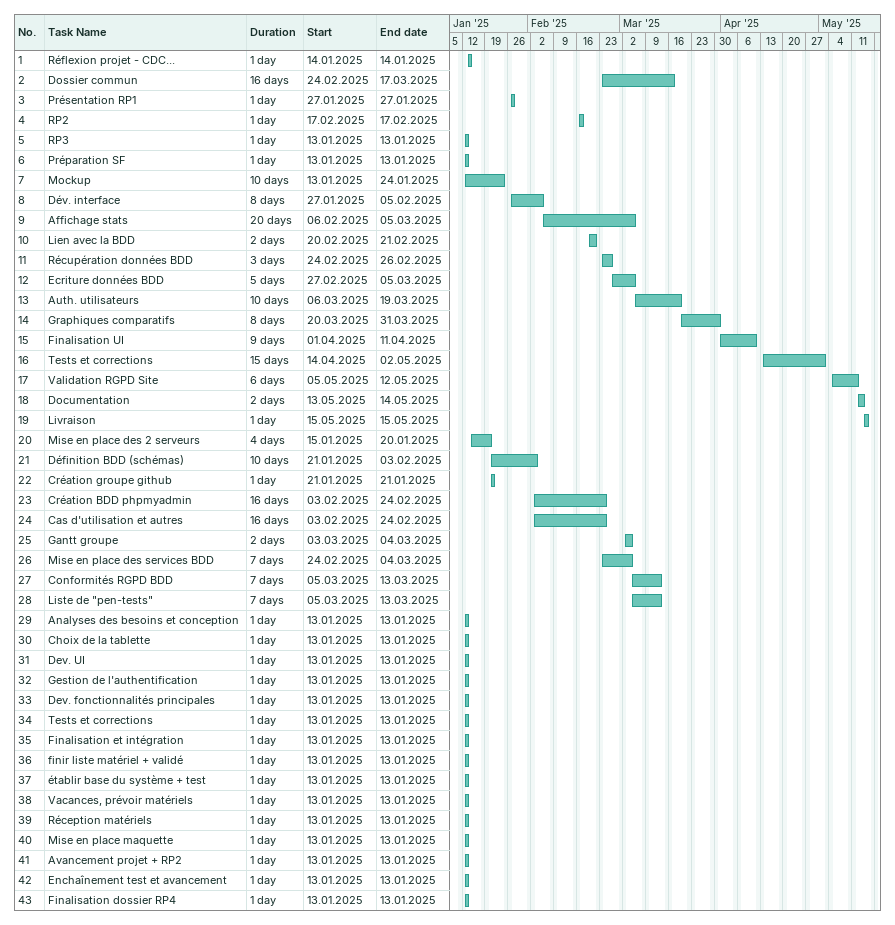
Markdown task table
| ID | Task | Duration | Start | Finish |
|---|---|---|---|---|
| 1 | Réflexion projet - CDC... | 1d | 2025-01-14 | 2025-01-14 |
| 2 | Dossier commun | 16d | 2025-02-24 | 2025-03-17 |
| 3 | Présentation RP1 | 1d | 2025-01-27 | 2025-01-27 |
| 4 | RP2 | 1d | 2025-02-17 | 2025-02-17 |
| 5 | RP3 | 1d | 2025-01-13 | 2025-01-13 |
| 6 | Préparation SF | 1d | 2025-01-13 | 2025-01-13 |
| 7 | Mockup | 10d | 2025-01-13 | 2025-01-24 |
| 8 | Dév. interface | 8d | 2025-01-27 | 2025-02-05 |
| 9 | Affichage stats | 20d | 2025-02-06 | 2025-03-05 |
| 10 | Lien avec la BDD | 2d | 2025-02-20 | 2025-02-21 |
| 11 | Récupération données BDD | 3d | 2025-02-24 | 2025-02-26 |
| 12 | Ecriture données BDD | 5d | 2025-02-27 | 2025-03-05 |
| 13 | Auth. utilisateurs | 10d | 2025-03-06 | 2025-03-19 |
| 14 | Graphiques comparatifs | 8d | 2025-03-20 | 2025-03-31 |
| 15 | Finalisation UI | 9d | 2025-04-01 | 2025-04-11 |
| 16 | Tests et corrections | 15d | 2025-04-14 | 2025-05-02 |
| 17 | Validation RGPD Site | 6d | 2025-05-05 | 2025-05-12 |
| 18 | Documentation | 2d | 2025-05-13 | 2025-05-14 |
| 19 | Livraison | 1d | 2025-05-15 | 2025-05-15 |
| 20 | Mise en place des 2 serveurs | 4d | 2025-01-15 | 2025-01-20 |
| 21 | Définition BDD (schémas) | 10d | 2025-01-21 | 2025-02-03 |
| 22 | Création groupe github | 1d | 2025-01-21 | 2025-01-21 |
| 23 | Création BDD phpmyadmin | 16d | 2025-02-03 | 2025-02-24 |
| 24 | Cas d'utilisation et autres | 16d | 2025-02-03 | 2025-02-24 |
| 25 | Gantt groupe | 2d | 2025-03-03 | 2025-03-04 |
| 26 | Mise en place des services BDD | 7d | 2025-02-24 | 2025-03-04 |
| 27 | Conformités RGPD BDD | 7d | 2025-03-05 | 2025-03-13 |
| 28 | Liste de "pen-tests" | 7d | 2025-03-05 | 2025-03-13 |
| 29 | Analyses des besoins et conception | 1d | 2025-01-13 | 2025-01-13 |
| 30 | Choix de la tablette | 1d | 2025-01-13 | 2025-01-13 |
| 31 | Dev. UI | 1d | 2025-01-13 | 2025-01-13 |
| 32 | Gestion de l'authentification | 1d | 2025-01-13 | 2025-01-13 |
| 33 | Dev. fonctionnalités principales | 1d | 2025-01-13 | 2025-01-13 |
| 34 | Tests et corrections | 1d | 2025-01-13 | 2025-01-13 |
| 35 | Finalisation et intégration | 1d | 2025-01-13 | 2025-01-13 |
| 36 | finir liste matériel + validé | 1d | 2025-01-13 | 2025-01-13 |
| 37 | établir base du système + test | 1d | 2025-01-13 | 2025-01-13 |
| 38 | Vacances, prévoir matériels | 1d | 2025-01-13 | 2025-01-13 |
| 39 | Réception matériels | 1d | 2025-01-13 | 2025-01-13 |
| 40 | Mise en place maquette | 1d | 2025-01-13 | 2025-01-13 |
| 41 | Avancement projet + RP2 | 1d | 2025-01-13 | 2025-01-13 |
| 42 | Enchaînement test et avancement | 1d | 2025-01-13 | 2025-01-13 |
| 43 | Finalisation dossier RP4 | 1d | 2025-01-13 | 2025-01-13 |
